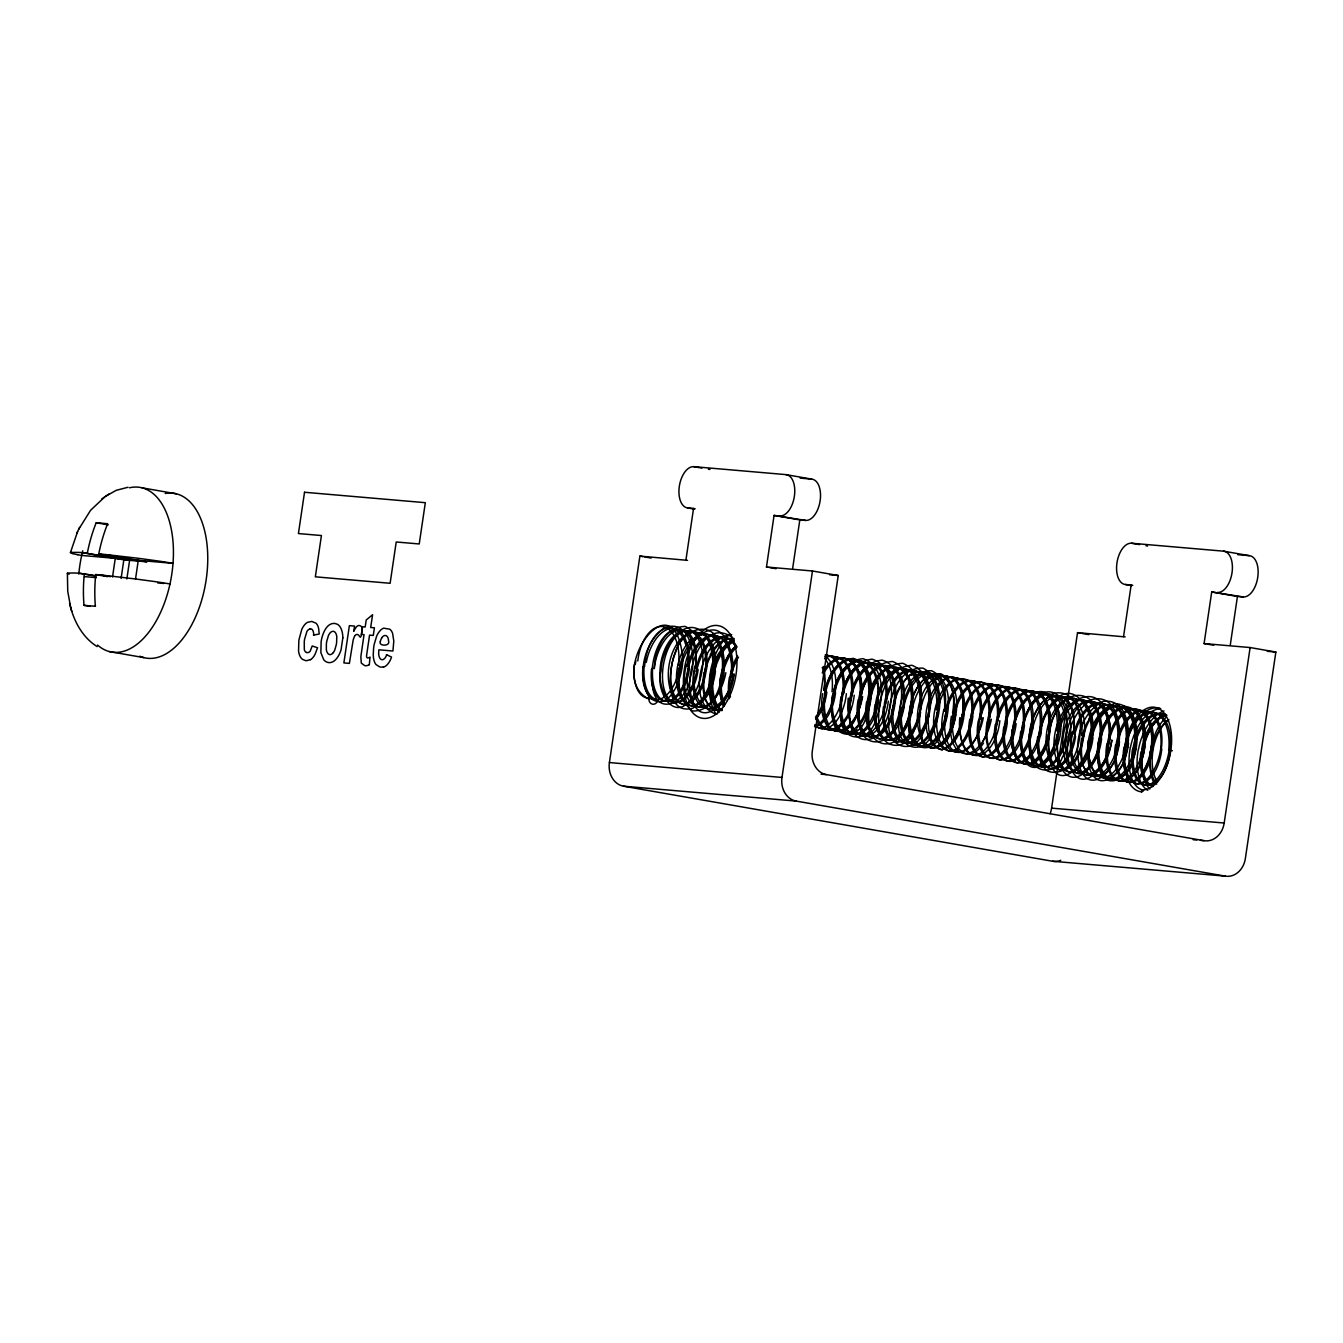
<?xml version="1.0" encoding="UTF-8"?>
<svg xmlns="http://www.w3.org/2000/svg" width="1343" height="1343" viewBox="0 0 1343 1343"><rect width="100%" height="100%" fill="white"/><g stroke="black" fill="none" stroke-linecap="round" stroke-linejoin="round"><path stroke-width="1.5" d="M96.159 575.677L79.388 573.26A145.413 5.842 8.4 0 0 74.486 572.991L67.872 573.058A74.1 2.971 8.4 0 0 67.385 573.226L67.738 591.273L70.575 606.969M731.918 674.001A36.63 20.447 -83.3 0 0 732.12 671.634C729.618 573.814 647.41 673.917 692.35 710.984C719.798 711.84 725.405 671.785 721.292 650.717C717.582 617.679 681.489 626.274 675.462 652.983C668.126 668.495 664.147 715.987 692.938 708.164C714.426 691.998 718.606 656.962 705.092 634.433C683.923 611.736 660.739 650.213 661.142 670.459C654.444 691.125 675.344 725.421 693.055 696.161C704.991 675.982 709.994 638.63 685.199 626.426C657.65 626.963 649.005 664.13 652.547 686.575C656.744 719.21 688.472 700.66 690.134 677.862C697.151 659.833 691.544 617.293 664.248 627.903C643.918 642.642 636.532 675.076 649.055 696.95C670.342 715.853 684.057 673.279 682.68 657.684C674.186 573.881 603.494 676.066 648.887 699.099M860.897 694.146L860.527 696.497M731.985 672.02L731.901 672.994M989.422 717.044L989.237 719.009M1118.131 739.557L1117.947 741.521A36.63 20.447 -83.3 0 0 1118.266 739.187M1112.273 775.851L1112.373 775.969A37.1 19.255 -78.5 0 1 1110.93 773.904C1119.726 791.027 1139.217 774.609 1141.315 761.313C1147.845 743.72 1149.088 709.154 1124.662 706.368C1101.26 713.334 1094.663 744.089 1098.557 765.544C1103.174 793.73 1131.242 778.017 1133.761 758.023C1139.955 740.161 1139.804 703.514 1114.102 703.698C1090.667 712.932 1084.086 744.291 1089.223 766.735C1096.509 795.727 1124.158 773.501 1125.77 754.413C1131.713 736.333 1129.681 697.924 1103.123 701.399C1080.024 712.764 1073.342 744.526 1079.89 767.709C1089.979 796.651 1116.402 768.616 1117.326 750.468C1123.084 732.254 1118.702 692.619 1091.859 699.569C1069.431 712.797 1062.632 744.777 1070.64 768.364C1083.516 796.349 1108.009 763.529 1108.462 746.238C1114.102 727.94 1106.901 687.868 1080.427 698.276C1059.006 713.066 1052.073 745.046 1061.558 768.616C1076.415 793.226 1099.984 759.366 1099.212 741.856A36.614 20.263 -77 0 1 1099.648 739.338M852.251 693.525L852.1 695.019M860.829 695.036L860.695 696.379M1109.654 738.734L1109.57 739.674M369.342 664.634L369.997 657.113A14.823 8.176 -80.1 0 1 367.898 657.936A2.619 1.444 -80.1 0 1 366.505 656.022L366.622 655.552A27.464 15.142 -80.1 0 1 366.824 653.873L369.56 635.121L373.287 635.457L374.412 627.802L370.685 627.483L372.565 614.741L366.219 619.996L365.178 627.013L362.526 626.778L361.385 634.416L364.054 634.651L361.149 654.545A44.789 24.694 -80.1 0 0 360.847 657.029L361.301 663.123L364.843 665.692A20.095 11.08 -80.1 0 0 369.342 664.684M723.34 671.366L723.39 672.507M852.033 694.029L851.932 694.986A36.63 19.994 -83.2 0 1 849.716 706.149M980.81 717.531L980.759 716.407M723.323 671.517L723.222 672.474M732.136 671.618C735.83 697.202 698.175 737.189 690.487 692.854C685.45 671.147 703.379 615.665 732.909 637.942M689.06 666.497L688.825 668.478M697.487 667.975L697.302 669.486M826.197 690.487L826.012 691.998M826.348 690.655L826.23 691.611M1075.206 734.05L1074.971 736.014M1083.616 735.511L1083.448 737.022M1083.784 735.544L1083.683 736.501M963.435 715.047L963.485 714.51A36.63 20.481 -77 0 1 989.489 683.822L989.976 683.822A36.614 21.555 -79.8 0 1 1007.116 718.27M954.94 714.123L954.907 712.999L954.739 714.409M1048.782 734.084A36.63 20.33 -83.3 0 0 1049.437 729.534A36.63 20.078 -83.3 0 1 1048.682 734.503C1043.545 817.283 1106.766 756.764 1087.595 710.497C1060.601 655.77 1018.548 748.017 1047.355 770.966C1084.59 785.252 1095.334 683.956 1053.281 693.458C1033.036 704.739 1026.807 731.784 1030.232 753.305C1030.434 773.652 1056.521 776.002 1062.313 757.284C1089.996 711.975 1042.739 653.185 1022.04 726.597C1013.092 801.318 1072.587 759.601 1058.855 711.354C1038.76 654.427 994.173 736.031 1018.817 760.944C1050.662 781.206 1064.126 694.919 1032.515 691.292A36.63 21.572 -80.4 0 0 1029.947 691.276M946.244 713.502L946.496 711.538A36.63 20.027 -83.3 0 1 946.093 713.872M112.527 576.936L115.263 558.352M121.105 578.43L123.841 559.846L139.185 561.173M126.863 578.934L129.6 560.35L82.427 552.611A147.445 5.909 8.4 0 0 78.431 552.393L70.91 552.409A75.644 3.039 8.4 0 0 70.524 552.527L72.22 553.501M135.542 578.917L138.279 560.333M1131.847 585.632L1125.417 584.507A20.884 11.516 -80.1 0 1 1116.956 562.868A20.884 11.516 -80.1 0 1 1131.511 543.227L1223.557 551.167L1249.292 555.666A20.884 11.516 -80.1 0 1 1257.753 577.305A20.884 11.516 -80.1 0 1 1243.198 596.947L1211.705 591.961L1204.083 643.566L1250.115 647.544L1275.85 652.043L1245.364 858.496A20.884 17.409 -85.1 0 1 1225.152 876.123L1052.559 861.249L623.521 786.192A20.884 17.409 -85.1 0 1 609.403 762.555L639.889 556.103L687.532 560.35M685.92 560.065L693.542 508.46L695.154 508.745M768.062 567.3L766.467 567.015L774.072 515.41L805.582 520.413A20.884 11.516 -80.1 0 0 820.137 500.754A20.884 11.516 -80.1 0 0 811.676 479.115L785.924 474.616L693.878 466.676A20.884 11.516 -80.1 0 0 679.323 486.317A20.884 11.516 -80.1 0 0 687.784 507.956L694.213 509.081M792.672 568.29L799.824 519.909L805.582 520.413M1225.152 876.123L796.114 801.083A20.884 17.409 -85.1 0 1 781.995 777.446L812.481 570.993L838.233 575.492L812.314 750.972A20.884 17.409 -85.1 0 0 826.432 774.626L1203.983 840.668A20.884 17.409 -85.1 0 0 1224.195 823.024L1250.115 647.544M1050.108 813.69A20.884 17.409 -85.1 0 0 1051.603 808.133L1077.522 632.654L1125.149 636.901M1123.537 636.616L1131.159 585.011L1132.77 585.296M1141.399 791.833L1141.718 789.768A41.767 23.032 -80.1 0 0 1171.616 740.429A41.767 23.032 -80.1 0 0 1142.406 711.068A41.767 23.032 -80.1 0 0 1126.609 774.575L1126.592 775.381A11.164 6.161 -80.1 0 0 1126.827 776.607L1127.197 777.966A26.188 14.437 -80.1 0 0 1127.499 778.873L1129.849 783.808A38.309 21.135 -80.1 0 0 1132.703 787.485A41.096 22.663 -80.1 0 0 1141.416 791.799A2.082 1.813 -85.6 0 0 1143.497 790.07A41.918 21.001 -80.1 0 1 1130.957 776.405M1230.306 644.841L1237.44 596.46L1243.198 596.947M70.39 552.695L77.592 531.61M875.921 704.37L876.19 702.809L875.854 703.766M1004.53 726.429L1004.9 725.321M1133.257 748.941L1133.61 747.833M1004.564 726.294L1004.732 725.287M1133.274 748.806L1133.442 747.799M921.365 739.321C926.519 754.413 945.774 747.866 949.518 735.057C958.617 716.574 962.276 684.762 940.771 673.75C916.161 672.843 907.633 705.411 908.724 725.321C906.878 748.588 932.831 757.351 941.376 733.748C950.491 714.644 954.168 681.421 931.505 670.728C906.609 670.459 898.014 702.96 898.752 723.289C896.385 748.118 924.001 757.687 932.865 732.237C941.829 712.663 945.438 679.625 922.926 668.126C896.788 666.984 887.639 701.634 888.764 722.769C886.8 748.806 915.641 756.277 924.001 730.458C932.965 710.497 936.524 674.975 911.914 665.305C885.96 666.816 877.499 700.425 878.775 722.098C877.298 749.075 907.012 754.313 914.818 728.426C923.464 708.332 926.905 673.649 902.865 663.291C876.056 663.979 867.259 699.132 868.904 721.241C867.779 747.329 896.688 752.684 904.662 727.688C913.794 707.425 917.504 671.433 892.591 661.478C865.882 663.073 857.354 697.94 859.268 720.201C858.882 748.219 889.318 748.739 895.815 723.558C903.805 703.782 906.861 668.764 882.284 660.118C855.978 662.535 847.752 696.816 849.934 718.992C849.918 745.55 878.926 746.238 885.473 722.4C893.783 702.842 897.006 667.202 872.077 659.161C846.929 662.133 839.039 694.532 840.768 715.987C840.315 742.847 869.525 743.821 875.888 719.512C883.576 700.576 886.581 667.102 863.113 658.691C838.082 660.857 830.192 693.458 832.224 714.543C832.123 739.573 859.503 740.664 865.815 718.035C873.672 699.619 876.778 666.078 853.342 658.372C829.773 661.041 822.319 691.41 823.914 711.488C823.393 736.501 850.623 737.794 856.649 715.03C863.851 697.403 866.671 666.296 844.898 658.355A36.379 21.421 -80 0 0 843.387 658.238M1124.914 747.01L1125.031 746.339A36.614 21.572 -80.4 0 1 1152.529 712.226A36.63 20.414 -83.3 0 1 1168.679 750.468M1048.648 734.52C1056.857 678.249 1109.234 684.376 1099.212 741.856A36.614 20.078 -77.1 0 1 1099.665 739.775M850.438 698.293L850.589 696.681M979.165 720.822L979.316 719.193M1107.706 743.3L1108.093 742.209M721.644 675.361L721.879 674.169M1107.79 742.897L1108.025 741.705M380.338 641.45C377.987 646.386 390.931 646.587 388.513 640.745A7.37 4.063 -80.1 0 0 388.009 637.959A7.42 4.096 -80.1 0 0 385.407 635.508A7.622 4.197 -80.1 0 0 381.781 637.791M890.275 720.368L889.654 721.762M78.666 529.343L90.619 510.239L104.653 497.011M76.786 533.339L79.573 527.379M354.938 635.659L354.149 637.17A13.245 7.303 -80.1 0 0 353.377 639.402A11.6 6.396 -80.1 0 0 353.142 640.225L349.381 663.392L343.875 662.922L349.381 625.637L354.535 626.09L353.746 631.344A25.618 14.135 -80.1 0 1 355.761 627.769L356.432 626.896A6.362 3.509 -80.1 0 1 356.885 626.426A7.202 3.979 -80.1 0 1 359.202 625.519A11.869 6.547 -80.1 0 1 362.375 627.718C360.142 646.453 360.36 630.639 355.173 635.373M333.333 652.58L333.803 651.909A9.015 4.969 -80.1 0 0 334.676 650.297L336.287 644.724A23.939 13.195 -80.1 0 0 336.606 642.659L336.791 636.834A9.334 5.154 -80.1 0 0 336.354 634.651L336.086 633.913A8.159 4.499 -80.1 0 0 333.534 631.361A8.411 4.633 -80.1 0 0 329.74 633.325L329.27 634.047A9.082 5.003 -80.1 0 0 328.397 635.659L326.785 641.182A23.284 12.842 -80.1 0 0 326.383 643.918L326.349 649.592A9.082 5.003 -80.1 0 0 326.718 651.305L326.987 652.043A8.293 4.566 -80.1 0 0 333.349 652.614M735.074 646.722C720.855 662.317 715.534 686.81 723.491 706.552M958.684 746.926L957.777 747.665M105.778 496.222L116.237 490.329L128.005 487.257M101.715 499.076L108.85 494.056M310.485 659.631L306.892 660.638A27.464 15.142 -80.1 0 1 305.348 660.538L302.444 659.312A15.847 8.746 -80.1 0 1 299.69 655.468A16.469 9.082 -80.1 0 1 298.549 651.036L298.868 640.191L301.739 629.481A15.998 8.83 -80.1 0 1 307.429 622.346L311.761 621.423L315.991 623.186A13.631 7.521 -80.1 0 1 318.677 628.692L319.198 634.014L313.456 635.121M733.782 638.546C710.296 652.228 701.214 691.276 718.908 712.596M383.494 666.883L381.429 667.118A27.531 15.176 -80.1 0 1 379.716 666.883L376.09 664.617A14.689 8.108 -80.1 0 1 374.126 660.806L373.908 660.001A18.517 10.207 -80.1 0 1 373.236 654.897L373.623 647.88A33.592 18.533 -80.1 0 1 374.126 644.64L376.644 636.112A16.72 9.216 -80.1 0 1 378.625 632.536L379.968 630.841A15.747 8.679 -80.1 0 1 383.745 628.155L389.823 629.229A15.68 8.646 -80.1 0 1 392.592 633.292L393.801 641.098L392.928 651.019L378.894 649.811L378.676 652.832A8.646 4.768 -80.1 0 0 379.23 656.761A7.571 4.18 -80.1 0 0 382.789 659.665A7.571 4.18 -80.1 0 0 386.666 654.796M716.91 714.291C684.678 705.595 701.029 636.129 731.717 634.668M648.585 698.259L648.954 698.276A5.221 4.482 -85.4 0 0 652.614 704.219A5.221 4.482 -85.4 0 0 657.785 699.787L658.003 699.787M1044.132 767.34L1044.031 767.34A36.63 19.893 -83.3 0 0 1066.829 735.947M915.305 744.828L915.204 744.828A36.63 18.886 -81.6 0 0 920.979 743.384M885.406 665.708L886.531 665.759A36.63 21.404 -82.1 0 1 897.678 673.447M1005.823 686.726L1006.662 686.777A36.63 21.538 -81.2 0 1 1012.706 688.993L1013.31 689.345M1134.533 709.238L1135.355 709.289A36.63 20.414 -83.3 0 1 1151.572 747.48M906.324 743.317L906.172 743.3A36.63 19.843 -83.3 0 0 929.373 712.831M1035.084 765.829L1034.832 765.812A36.63 19.742 -77.1 0 1 1020.663 731.801M890.443 720.587A36.63 20.061 -83.3 0 0 895.126 702.523A36.614 21.555 -79.7 0 0 877.936 664.382L877.214 664.214A36.614 21.555 -80.1 0 0 850.287 697.118M888.797 740.295L889.603 740.312A36.63 20.078 -83.3 0 0 912.887 705.579M1043.36 767.306L1043.427 767.323A36.614 18.802 -80.6 0 1 1030.282 733.597M997.765 685.249L998.067 685.283A36.614 21.555 -79.8 0 1 1015.728 718.891M1126.492 707.761L1127.079 707.811A36.63 20.665 -83.2 0 1 1143.413 741.202M906.005 743.283L905.954 743.283A36.63 19.742 -77.2 0 1 891.886 709.289M1159.496 729.652A36.63 21.119 -82.8 0 0 1143.951 710.783L1142.843 710.732A36.63 20.397 -77 0 0 1117.242 744.24M657.113 699.753L657.113 699.77A36.614 18.802 -80.6 0 1 644.136 666.061M914.549 744.794L914.533 744.794A36.63 19.725 -77.2 0 1 900.414 711.74M983.194 756.797L983.865 756.831A36.63 20.044 -83.3 0 0 1007.351 722.081M904.343 704.068A36.63 20.078 -83.3 0 1 880.219 738.801L879.312 738.667A36.63 19.86 -77.1 0 1 866.604 701.936M1017.44 762.79L1017.524 762.807A36.63 20.078 -83.3 0 0 1041.614 728.091M800.159 478.125L811.676 479.115M1237.793 554.676L1249.292 555.666M687.784 507.956L693.542 508.46M1125.417 584.507L1131.159 585.011M766.467 567.015L812.481 570.993M829.588 574.754L838.233 575.492M1267.221 651.288L1275.85 652.043M121.021 558.856L81.47 555.414M132.521 559.846L173.012 563.338L171.484 563.07A21.454 0.856 8.4 0 0 168.362 562.549A26.81 1.074 8.4 0 0 158.256 561.005L141.2 558.688A74.1 2.971 8.4 0 0 136.012 558.016L112.191 555.28A150.215 6.027 8.4 0 0 105.224 554.558L98.694 553.92L139.387 561.038M141.116 561.34L146.857 561.844L105.224 554.558M84.559 576.617L96.411 577.641M157.702 582.929L163.829 583.45M1031.407 726.462A36.63 20.414 -83.3 0 0 1015.224 688.271L1014.267 688.22A36.63 21.438 -78.5 0 0 1005.941 690.772M1014.788 760.188A36.63 18.869 -81.5 0 1 1008.929 761.313L1007.972 761.179A36.63 19.876 -77.1 0 1 995.297 724.465M1124.024 746.977A36.63 19.876 -77.1 0 0 1136.682 783.674L1137.639 783.808A36.63 20.095 -83.3 0 0 1161.779 749.109M821.026 774.156L826.432 774.626M609.403 762.555L781.995 777.446M1051.603 808.133L1224.195 823.024M623.521 786.192L796.114 801.083M1193.205 839.728L1196.798 840.046M1200.39 840.349L1203.983 840.668M1135.372 709.289L1134.936 709.255A36.63 20.397 -77 0 0 1108.865 741.856M888.663 740.278L888.092 740.211A36.614 18.802 -80.4 0 1 876.207 703.917M95.37 606.314A145.833 121.508 -85.1 0 1 95.722 574.569L102.169 575.207A150.215 6.027 8.4 0 1 109.152 575.912L132.957 578.665A75.644 3.039 8.4 0 1 136.818 579.152L153.757 581.435A24.258 0.974 8.4 0 1 170.074 583.987M95.437 606.297L84.055 605.324L90.048 606.381M697.554 667.202A36.63 20.514 -77 0 1 723.474 637.287L724.481 637.371A36.614 21.555 -79.9 0 1 737.038 647.007M823.293 673.867A36.63 20.548 -77 0 1 843.605 658.305L844.881 658.439A36.63 20.565 -83.3 0 1 860.091 694.163M833.533 692.283A36.614 21.555 -80.3 0 1 860.779 661.192L861.249 661.31M946.597 676.268L949.635 676.939M980.91 682.278L981.901 682.412A36.614 21.555 -79.9 0 1 998.487 717.666M1083.751 734.772A36.63 20.514 -77 0 1 1109.62 704.84L1110.627 704.924A36.614 21.555 -79.9 0 1 1127.197 740.178M723.491 637.254L724.23 637.337A36.63 21.505 -81.5 0 1 731.448 640.98M1109.62 704.79L1110.376 704.874A36.63 20.598 -83.3 0 1 1126.173 739.859M1135.825 740.782A36.614 21.555 -79.8 0 0 1118.669 706.401L1118.333 706.3A36.63 20.481 -77 0 0 1092.06 737.122M733.513 638.949A36.614 21.555 -79.8 0 0 732.539 638.865L732.254 638.764A36.614 21.555 -80.3 0 0 710.246 654.712M947.554 676.402L949.652 676.855A36.278 18.92 -82 0 1 963.082 703.262A36.278 18.92 -82 0 1 952.271 741.386M657.785 699.787L648.954 698.276M1141.718 789.768L1143.497 790.07M693.878 466.676L701.919 468.086M708.365 469.211L709.977 469.479M1131.511 543.227L1139.552 544.62M1145.982 545.762L1147.593 546.03M774.072 515.41L799.824 519.909M1211.705 591.961L1237.44 596.46M769.673 567.585L776.12 568.71M1204.083 643.566L1205.695 643.851M1207.307 644.136L1213.736 645.261M639.889 556.103L643.112 556.657M644.724 556.942L651.154 558.067M1077.522 632.654L1080.729 633.208M1082.34 633.493L1088.787 634.618M142.106 487.828L176.437 493.838M108.229 524.844L96.243 522.746L107.625 523.72A145.833 121.508 -85.1 0 0 98.761 553.937M82.427 552.611L123.841 559.846M1170.827 750.468L1172.305 750.72M102.169 575.207L110.445 576.651M95.655 574.569L107.591 576.651M79.388 573.26L95.806 576.13M109.538 651.607L143.869 657.617M80.546 555.247L80.244 555.196A21.454 0.856 8.4 0 1 77.76 554.743M69.165 574.149L67.335 573.343M386.465 654.662L391.535 657.08A16.385 9.048 -80.1 0 1 383.477 667.202M669.2 700.878L670.073 701.432M97.132 646.587C82.024 637.136 73.361 620.231 69.584 603.259M992.024 754.632L992.779 755.605A36.63 18.852 -78.8 0 0 998.94 759.584A36.63 18.785 -79.7 0 0 1000.35 759.785A36.63 20.061 -83.3 0 0 1024.474 725.086M687.129 643.733L687.482 644.875M70.659 607.271L71.75 611.35M1081.921 760.457L1081.669 759.198M1060.785 860.309A20.884 17.409 -85.1 0 1 1052.559 861.249M785.924 474.616A20.884 11.516 -80.1 0 1 794.385 496.255A20.884 11.516 -80.1 0 1 779.83 515.897M1223.557 551.167A20.884 11.516 -80.1 0 1 1232.018 572.806A20.884 11.516 -80.1 0 1 1217.463 592.448M716.02 714.09A46.988 25.92 -80.1 0 1 730.122 634.148M1154.309 783.792A41.767 23.032 -80.1 0 1 1166.06 717.33M1126.223 775.045A41.918 22.881 -76 0 1 1125.602 746.691M1149.793 789.012A41.918 21.001 -80.1 0 1 1143.833 778.655M1143.883 778.504A41.918 21.606 -77.3 0 1 1143.178 749.78A41.918 23.083 -76 0 1 1155.416 721.93M1155.534 721.93A41.918 24.543 -77.1 0 1 1164.817 713.637M1163.995 710.967A41.918 25.148 -79.7 0 0 1151.673 720.066A41.918 24.409 -76.8 0 0 1138.612 748.823M1139.603 778.873A41.918 22.881 -76 0 1 1138.444 748.941M1147.829 790.272A41.918 21.471 -77.5 0 1 1139.535 779.141M1131.024 776.254A41.918 21.606 -77.3 0 1 1130.302 747.531M1130.437 747.43A41.918 23.083 -76 0 1 1142.54 719.68A41.918 24.543 -77.1 0 1 1160.721 708.684M1158.69 708.013A41.918 24.678 -82.8 0 1 1159.916 708.231M1138.814 717.817A41.918 25.148 -79.7 0 1 1158.623 707.962M1125.753 746.574A41.918 24.409 -76.8 0 1 1138.696 717.733M1156.676 784.094A36.614 18.802 -80.6 0 1 1150.531 753.725M1150.212 753.742A36.614 20.128 -77.1 0 1 1150.682 750.804M1151.337 750.871A36.63 20.38 -77 0 1 1168.863 719.63M1141.735 749.293A36.614 21.522 -79.8 0 1 1166.731 715.047M1141.768 751.828A36.614 19.927 -77.1 0 1 1142.188 749.327A36.614 20.145 -77.1 0 0 1141.735 751.341M1153.049 786.528A36.63 19.792 -77.1 0 1 1140.912 751.862M1152.882 786.276A36.614 18.802 -80.5 0 1 1142.087 751.325M1142.809 749.377A36.63 20.363 -77 0 1 1165.925 715.634M1158.673 713.737A36.63 20.43 -83.3 0 1 1166.295 715.735M1133.19 747.799A36.614 21.538 -79.9 0 1 1158.69 713.519M1132.468 749.411A36.63 19.809 -77.1 0 0 1145.713 785.235L1146.234 785.319A36.63 20.078 -83.3 0 0 1170.324 750.603M1169.115 750.519A36.63 18.785 -80 0 1 1146.25 785.135L1145.613 785.252A36.614 18.802 -80.5 0 1 1139.267 781.542M1152.512 712.411A36.63 21.555 -79.7 0 1 1169.837 750.569M1139.418 781.223A36.614 18.92 -79.2 0 1 1133.777 748.958M1134.231 747.883A36.63 20.397 -77 0 1 1158.908 713.872A36.63 21.555 -79.3 0 1 1161.107 713.804A36.614 21.555 -79.7 0 1 1166.647 715.433M1137.655 783.657A36.614 18.785 -80 0 0 1160.671 749.025A36.63 20.414 -83.3 0 0 1159.865 730.206M1143.934 710.917A36.63 21.555 -79.7 0 1 1161.275 749.058M1137.655 783.808A36.63 18.802 -80.7 0 1 1136.48 783.64A36.614 18.802 -80.4 0 1 1125.216 746.557M1125.703 746.372A36.63 20.363 -77 0 1 1150.867 712.327M1150.884 712.26A36.63 21.555 -79.4 0 1 1152.529 712.294M1142.574 710.732A36.63 21.572 -80.4 0 1 1143.951 710.783M1116.117 744.559A36.614 21.555 -80.1 0 1 1142.591 710.548M1115.597 744.761A36.63 19.876 -77.1 0 0 1127.65 782.096A36.63 18.785 -79.7 0 0 1129.06 782.314M1152.025 747.514A36.63 18.785 -80 0 1 1129.077 782.146M1141.164 776.59A36.63 19.037 -82.2 0 1 1129.06 782.331A36.63 18.802 -80.6 0 1 1127.432 782.046M1127.465 781.911A36.614 18.802 -80.3 0 1 1116.705 744.828M1107.723 742.142A36.614 21.555 -80.1 0 1 1134.55 709.104M1107.018 743.267A36.63 19.893 -77.1 0 0 1118.618 780.484A36.63 18.785 -79.7 0 0 1120.482 780.803M1143.464 746.02A36.63 18.785 -80 0 1 1120.498 780.652M1144.102 741.101A36.63 20.447 -83.3 0 1 1143.749 746.036A36.63 20.162 -83.3 0 0 1144.051 741.454M1152.798 747.564A36.63 20.078 -83.3 0 1 1141.382 776.321M1152.73 747.564A36.63 21.555 -79.7 0 0 1135.742 709.423A36.328 18.953 -82 0 1 1151.539 733.966A36.328 18.953 -82 0 1 1140.845 774.441M1099.329 739.708A36.614 21.555 -80.2 0 1 1126.508 707.677M1098.49 741.772A36.63 19.876 -77.1 0 0 1109.587 778.856A36.63 18.785 -79.6 0 0 1135.154 744.542A36.63 20.43 -83.3 0 0 1135.49 740.463M1144.84 746.12A36.63 20.095 -83.3 0 1 1118.417 780.367A36.614 18.802 -80.3 0 1 1112.44 775.784M1111.265 773.316A36.614 19.054 -78.7 0 1 1108.193 743.334M1118.417 706.3A36.63 20.632 -83.2 0 1 1134.801 740.53M1090.952 737.307A36.614 21.555 -80.3 0 1 1118.215 706.217M1091.255 737.391A36.614 20.095 -77.1 0 0 1090.65 740.329A36.614 20.296 -77 0 1 1091.288 736.921M1089.912 740.262A36.63 19.893 -77.1 0 0 1100.555 777.211A36.63 18.785 -79.5 0 0 1126.609 743.048A36.63 20.447 -83.3 0 0 1126.895 739.808M1136.245 744.61A36.63 20.044 -83.3 0 1 1109.402 778.705M1135.423 740.816A36.63 20.145 -83.3 0 1 1135.137 744.526M1109.436 778.537A36.614 18.819 -80.1 0 1 1099.598 741.84M1100.437 739.506A36.63 20.464 -77 0 1 1126.727 707.828M1126.777 707.895A36.614 21.555 -79.8 0 1 1144.437 741.403M1088.703 719.143A36.614 21.555 -80.3 0 1 1109.62 704.739M1087.561 722.249A36.614 20.766 -77.5 0 1 1088.988 719.546M1087.427 722.098A36.614 20.565 -77.3 0 0 1082.76 734.94A36.614 20.128 -77.1 0 0 1082.038 738.818M1085.681 770.496A36.63 19.86 -77.1 0 1 1081.602 738.784M1086.605 771.436A36.63 18.936 -78.4 0 1 1085.799 770.294M1118.366 741.571A36.63 18.869 -78.7 0 1 1086.235 772.343M1128.523 743.183A36.63 20.061 -83.3 0 1 1104.685 778.017A36.63 20.061 -83.3 0 1 1088.485 740.144M1126.777 740.194A36.63 20.111 -83.3 0 1 1126.542 743.015M1109.385 707.576A36.63 20.581 -83.3 0 1 1117.745 739.187M1109.436 707.425A36.63 21.488 -81.6 0 0 1102.301 703.48A36.63 21.572 -80.6 0 0 1101.042 703.279A36.614 21.555 -80.3 0 0 1074.249 732.472M1111.987 740.245A36.63 20.162 -77.1 0 1 1083.717 774.407A36.63 20.162 -77.1 0 1 1072.637 731.885M1119.508 741.655A36.63 20.027 -83.3 0 1 1102.334 774.995A36.63 20.027 -83.3 0 1 1081.384 761.078M1082.139 758.778A36.614 19.507 -77.7 0 1 1083.398 734.655M1108.882 738.549A36.63 20.548 -83.3 0 0 1094.243 702.12A36.63 21.572 -80.6 0 0 1092.463 701.785A36.63 21.572 -80.3 0 0 1063.589 733.949A36.63 21.572 -80.3 0 0 1080.259 773.769M1100.488 738.516A36.614 18.819 -80.5 0 1 1080.343 772.712M1111.668 740.194A36.63 20.044 -83.3 0 1 1086.252 774.844A36.63 20.044 -83.3 0 1 1072.537 731.347M1075.34 732.388A36.63 20.531 -77 0 1 1101.042 703.346A36.63 21.555 -79.6 0 1 1102.569 703.514M1102.569 703.497A36.614 21.555 -80 0 1 1118.551 739.557M1100.253 737.861A36.63 20.548 -83.3 0 0 1086.168 700.761A36.614 21.572 -80.7 0 0 1070.623 705.31M1069.767 704.504A36.63 21.186 -78.2 0 0 1054.003 743.351A36.63 21.186 -78.2 0 0 1068.961 771.872A36.63 18.785 -80 0 0 1071.278 771.705M1091.909 737.24A36.614 18.819 -80.4 0 1 1071.294 771.352M1084.825 704.487A36.63 20.498 -83.3 0 1 1091.658 736.988M1101.596 738.583A36.63 20.011 -83.3 0 1 1080.125 773.266A36.63 18.819 -81 0 1 1078.076 773.333L1077.64 773.316A36.63 18.802 -80.6 0 1 1066.98 731.616A36.63 18.802 -80.6 0 1 1092.463 701.785A36.63 21.555 -79.7 0 1 1094.495 702.137A36.614 21.555 -80.1 0 1 1109.906 738.935M1078.093 699.401A36.63 21.471 -81.8 0 1 1084.926 704.252M1077.993 699.77A36.63 21.572 -80.8 0 0 1047.893 726.093A36.63 21.572 -80.8 0 0 1060.416 770.294A36.63 18.819 -80.9 0 0 1062.011 770.311A36.63 19.507 -83 0 0 1080.88 749.881M1062.229 770.261A36.63 18.785 -80 0 1 1060.416 770.294A36.63 18.802 -80.6 0 1 1050.73 725.774A36.63 18.802 -80.6 0 1 1078.16 700.123M1083.23 736.568A36.614 18.802 -80.4 0 1 1062.246 769.959M1040.456 736.249A36.63 20.498 -83.3 0 1 1063.891 696.983A36.63 20.498 -83.3 0 1 1081.619 735.343M1078.379 699.3A36.614 21.538 -80.2 0 1 1092.648 737.055M1092.967 737.743A36.63 20.011 -83.3 0 1 1071.059 771.822M1070.992 772.259A36.63 18.819 -81 0 1 1058.536 729.283A36.63 18.819 -81 0 1 1086.218 701.482M1086.437 700.677A36.614 21.555 -80.1 0 1 1101.226 738.314M1051.838 768.75A36.63 19.675 -77.2 0 1 1037.619 736.686M1053.181 768.817A36.63 18.785 -80 0 1 1051.838 768.8A36.614 18.802 -80.6 0 1 1047.12 767.071M1074.534 735.93A36.614 18.802 -80.3 0 1 1053.197 768.532M1051.821 696.564A36.63 20.464 -83.3 0 1 1073.947 733.933M1077.187 702.775A36.614 21.354 -81.5 0 1 1084.154 735.561M1083.616 737.055A36.63 19.96 -83.3 0 1 1080.662 749.663M1029.426 734.185A36.614 21.471 -79.3 0 1 1051.838 696.077M1043.259 767.256A36.63 19.725 -77.2 0 1 1029.124 734.252M1051.2 764.704A36.614 18.785 -80.2 0 1 1044.132 767.289M1052.509 763.882A36.614 18.953 -81.3 0 1 1051.216 764.855M1065.754 735.242A36.614 19.003 -81.5 0 1 1052.408 763.26M1046.281 694.784A36.63 21.538 -79.2 0 1 1066.543 732.523A36.63 20.397 -83.3 0 1 1066.241 735.36M1065.217 712.629A36.63 20.481 -83.3 0 1 1066.308 732.523M1075.088 734.017A36.63 20.011 -83.3 0 1 1074.803 736.384M1032.398 729.971A36.63 20.363 -77 0 1 1059.543 696.027A36.63 20.363 -77 0 1 1073.191 733.849M1075.558 736.535A36.63 19.944 -83.3 0 1 1052.962 768.867A36.63 18.802 -80.9 0 1 1051.838 768.8M1046.499 766.215A36.614 18.869 -79.6 0 1 1038.894 735.964M1039.734 735.88A36.63 20.078 -77.1 0 1 1055.061 702.288A36.63 20.078 -77.1 0 1 1076.465 703.195M1064.881 710.548A36.63 21.119 -82.8 0 1 1065.402 712.462M1022.829 728.393A36.63 21.186 -82.6 0 1 1041.799 695.07A36.63 21.186 -82.6 0 1 1063.757 711.589M1021.503 731.717A36.614 19.927 -77.1 0 1 1022.04 728.326A36.614 20.128 -77.1 0 0 1021.486 731.23M1057.126 734.604A36.614 18.785 -80.1 0 1 1035.1 765.644M1057.529 734.722A36.63 20.363 -83.3 0 0 1058.015 731.045A36.63 20.061 -83.3 0 1 1057.394 735.141M1037.988 692.77A36.63 20.447 -83.3 0 1 1056.941 730.945M1066.527 732.523A36.63 20.044 -83.3 0 1 1066.107 735.763M1029.963 733.647A36.614 20.111 -77.1 0 1 1030.568 729.803M1058.217 731.045A36.63 21.555 -79.8 0 0 1041.648 692.921L1041.06 692.787A36.63 21.538 -79.3 0 0 1038.257 692.837A36.63 20.363 -77 0 0 1014.099 726.865M1057.68 735.225A36.63 19.86 -83.3 0 1 1048.715 757.653M1048.598 757.351A36.63 19.121 -82.4 0 1 1046.902 759.483M1046.986 759.819A36.63 19.087 -82.3 0 1 1034.882 765.846M1034.664 765.863A36.614 18.802 -80.6 0 1 1021.822 731.213M1022.627 728.359A36.63 20.38 -77 0 1 1046.281 694.499M1013.025 726.781A36.614 21.522 -79.8 0 1 1038.021 692.535M1013.058 729.299A36.614 19.927 -77.1 0 1 1013.478 726.815M1049.336 734.739A36.63 19.826 -83.3 0 1 1026.102 764.318A36.63 19.792 -77.1 0 1 1012.186 729.35M1048.396 733.949A36.614 18.785 -80 0 1 1026.102 764.167M1048.514 729.45A36.63 20.397 -83.3 0 0 1032.515 691.292A36.63 21.555 -79.3 0 0 1030.215 691.276M1032.381 691.393A36.63 21.555 -79.7 0 1 1049.672 729.551M1025.834 764.301A36.614 18.802 -80.5 0 1 1013.31 728.813M1013.025 728.813A36.614 20.145 -77.1 0 1 1013.361 726.798M1004.48 725.27A36.614 21.538 -79.9 0 1 1029.98 691.007M1003.758 726.899A36.63 19.809 -77.1 0 0 1017.004 762.723A36.614 18.802 -80.4 0 1 1004.917 726.445M1040.405 728.007A36.63 18.785 -80 0 1 1017.524 762.623M1021.905 689.731A36.63 21.572 -80.4 0 1 1023.819 689.782A36.63 20.414 -83.3 0 1 1039.969 727.956M1023.802 689.899A36.63 21.555 -79.7 0 1 1041.11 728.04M1005.521 725.354A36.63 20.397 -77 0 1 1030.199 691.36M995.918 723.776A36.614 21.538 -80 0 1 1021.939 689.513M1031.86 726.496A36.63 18.785 -80 0 1 1008.946 761.128M1032.851 726.58A36.63 20.095 -83.3 0 1 1015.224 760.071M1015.224 688.405A36.63 21.555 -79.7 0 1 1032.566 726.546M1008.929 761.296A36.63 18.802 -80.7 0 1 1007.77 761.128M1007.787 761.061A36.614 18.802 -80.4 0 1 996.506 724.045M996.993 723.86A36.63 20.363 -77 0 1 1022.157 689.815A36.63 21.555 -79.4 0 1 1023.819 689.782M1013.864 688.22A36.63 21.572 -80.4 0 1 1015.224 688.271M987.34 722.047A36.614 21.555 -80.1 0 1 1013.881 688.036M991.889 754.884A36.63 19.876 -77.1 0 1 987.105 722.265M1023.316 725.002A36.63 18.785 -80 0 1 1000.367 759.634M1013.277 689.496A36.63 20.414 -83.3 0 1 1023.047 724.985M1024.021 725.052A36.63 21.555 -79.7 0 0 1006.646 686.911L1006.075 686.743A36.63 20.43 -77 0 0 980.121 719.344M1000.35 759.802A36.63 18.802 -80.6 0 1 998.722 759.517A36.614 18.802 -80.3 0 1 988.566 746.49A36.614 19.255 -78.1 0 1 987.944 722.316M988.314 721.695A36.63 20.397 -77 0 1 1005.387 691.309M979.013 719.63A36.614 21.555 -80.1 0 1 1005.84 686.592M978.308 720.755A36.63 19.893 -77.1 0 0 989.892 757.972A36.63 18.785 -79.7 0 0 991.772 758.291M1014.754 723.508A36.63 18.785 -80 0 1 991.789 758.14M1015.375 718.589A36.63 20.447 -83.3 0 1 1015.039 723.524A36.63 20.162 -83.3 0 0 1015.342 718.941M1016.114 723.608A36.63 20.078 -83.3 0 1 989.707 757.855M989.741 757.721A36.614 18.802 -80.2 0 1 979.433 720.822M1014.704 718.69A36.63 20.665 -83.2 0 0 998.067 685.266A36.63 20.464 -77 0 0 971.728 716.977M970.62 717.196A36.614 21.555 -80.2 0 1 997.782 685.165M970.939 717.263A36.614 20.078 -77.1 0 0 970.536 719.311A36.614 20.263 -77 0 1 970.939 716.809M980.877 756.344A36.63 19.876 -77.1 0 1 969.764 719.244M1006.78 717.951A36.63 20.43 -83.3 0 1 1006.461 722.03A36.63 18.785 -79.6 0 1 980.86 756.462M1006.713 718.304A36.63 20.145 -83.3 0 1 1006.427 722.014M983.194 756.797A36.63 18.802 -80.6 0 1 980.675 756.243M980.726 756.025A36.614 18.819 -80.1 0 1 970.888 719.328M989.707 683.788A36.63 20.632 -83.2 0 1 1006.092 718.018M989.489 683.738A36.614 21.555 -80.3 0 0 973.507 691.242A36.614 21.068 -78 0 0 962.176 714.778M962.545 714.879A36.614 20.095 -77.1 0 0 961.941 717.8A36.614 20.296 -77 0 1 962.562 714.409M961.202 717.75A36.63 19.893 -77.1 0 0 971.845 754.699A36.63 18.785 -79.5 0 0 974.397 755.27M997.664 720.503A36.63 18.785 -80 0 1 974.615 755.152M998.168 717.296A36.63 20.447 -83.3 0 1 997.899 720.536A36.63 20.111 -83.3 0 0 998.067 717.682M999.847 720.671A36.63 20.061 -83.3 0 1 976.025 755.521A36.63 20.061 -83.3 0 1 959.825 717.632M997.429 717.347A36.63 20.598 -83.3 0 0 981.649 682.378L981.045 682.294A36.614 21.555 -80.3 0 0 953.883 712.378M953.329 716.306A36.614 20.128 -77.1 0 1 954.168 712.462M991.335 719.193A36.63 19.86 -77.1 0 1 964.811 753.557A36.63 19.86 -77.1 0 1 951.415 716.172M989.556 716.675A36.63 20.447 -83.3 0 1 989.338 719.025M989.69 719.042A36.63 20.027 -83.3 0 1 982.858 741.42M983.546 742.981A36.63 19.255 -82.7 0 1 960.228 750.25A36.63 19.255 -82.7 0 1 953.379 711.74M954.991 712.243A36.63 20.514 -77 0 1 980.91 682.328M988.817 716.692A36.63 20.581 -83.3 0 0 973.591 680.985A36.63 21.572 -80.6 0 0 972.332 680.767A36.614 21.555 -80.3 0 0 945.539 709.96M983.277 717.716A36.63 20.162 -77.1 0 1 955.007 751.895A36.63 20.162 -77.1 0 1 943.944 709.373M981.851 717.598A36.63 20.044 -83.3 0 1 953.648 751.106M952.993 750.2A36.614 18.852 -79.7 0 1 946.395 709.809M946.614 709.876A36.63 20.548 -77 0 1 972.332 680.817A36.63 21.555 -79.6 0 1 973.86 681.002A36.614 21.555 -80 0 1 980.994 684.896A36.614 21.421 -81.2 0 1 982.488 686.693M982.69 686.239A36.614 21.37 -81.5 0 1 989.892 717.044M965.533 679.608A36.63 20.531 -83.3 0 1 980.155 716.02M965.533 679.575A36.63 21.572 -80.6 0 0 963.737 679.273A36.614 21.572 -80.3 0 0 957.475 680.095M957.895 749.495A36.63 21.454 -79.3 0 1 933.57 722.635A36.63 21.454 -79.3 0 1 957.307 679.004M971.694 715.987A36.614 19.054 -81.6 0 1 958.549 746.221M972.886 716.071A36.63 20.011 -83.3 0 1 951.398 750.754M951.331 751.257A36.63 18.819 -81 0 1 937.632 711.051A36.63 18.819 -81 0 1 963.737 679.34A36.63 21.555 -79.6 0 1 965.768 679.625M965.785 679.558A36.614 21.555 -80.1 0 1 981.179 716.423M957.441 678.232A36.63 20.531 -83.3 0 1 971.56 715.366M942.484 749.763A36.63 21.572 -80.7 0 1 927.006 707.392A36.63 21.572 -80.7 0 1 957.358 678.568M963.2 714.728A36.614 18.819 -80.4 0 1 942.585 748.823M949.383 676.906A36.63 20.498 -83.3 0 1 962.864 714.459M952.741 743.048A36.63 19.087 -82.3 0 1 942.35 749.31M964.022 715.198A36.63 20.027 -83.3 0 1 952.791 743.216M942.282 749.747A36.63 18.819 -81 0 1 929.826 706.771A36.63 18.819 -81 0 1 957.509 678.97M957.727 678.165A36.614 21.555 -80.2 0 1 972.517 715.802M949.266 677.258A36.63 21.572 -80.8 0 0 919.183 703.598A36.63 21.572 -80.8 0 0 931.706 747.782L933.301 747.782A36.63 19.994 -83.3 0 0 955.578 714.644M933.519 747.749A36.63 18.785 -80 0 1 931.706 747.782A36.614 18.802 -80.6 0 1 922.574 740.967M954.52 714.056A36.614 18.802 -80.4 0 1 933.536 747.43M911.679 713.301A36.63 20.078 -77.1 0 1 937.968 674.925A36.63 20.498 -83.3 0 1 954.118 712.948M949.669 676.771A36.614 21.555 -80.2 0 1 963.938 714.543M909.446 714.056A36.614 21.555 -80.3 0 1 938.002 674.69M946.832 714.023A36.63 19.927 -83.3 0 1 924.253 746.355A36.63 18.802 -80.9 0 1 923.128 746.288A36.63 19.675 -77.2 0 1 908.909 714.157M924.454 746.288A36.63 18.785 -80 0 1 923.128 746.288M945.825 713.418A36.614 18.802 -80.3 0 1 924.488 746.02M903.235 711.421A36.63 20.481 -83.3 0 1 926.855 672.961A36.63 20.481 -83.3 0 1 944.33 711.32M937.968 674.925A36.63 20.078 -77.1 0 1 952.556 712.78M937.129 712.747A36.614 18.785 -80.2 0 1 915.439 744.593M937.901 710.027A36.63 20.414 -83.3 0 1 937.532 712.848M902.11 684.762A36.63 20.447 -83.3 0 1 926.25 674.085A36.63 20.447 -83.3 0 1 936.424 709.893M903.688 707.459A36.63 20.363 -77 0 1 930.817 673.514A36.63 20.363 -77 0 1 944.482 711.337M923.111 746.355A36.614 18.802 -80.6 0 1 910.034 713.469M899.81 687.129A36.614 20.9 -77.7 0 1 901.673 684.023M893.061 705.78A36.614 20.632 -77.4 0 1 899.676 686.944M892.793 709.205A36.614 19.927 -77.1 0 1 893.33 705.797A36.614 20.128 -77.1 0 0 892.776 708.718M928.416 712.092A36.614 18.785 -80.1 0 1 906.391 743.132M929.306 708.533A36.63 20.363 -83.3 0 1 928.802 712.193M918.125 672.49A36.63 20.464 -83.3 0 1 928.617 708.466M937.817 710.011A36.63 20.027 -83.3 0 1 937.38 713.234M911.41 675.21A36.63 21.438 -78.5 0 1 937.565 709.977M937.918 713.368A36.63 19.91 -83.3 0 1 922.288 742.78M922.272 742.511A36.63 18.92 -81.7 0 1 920.979 743.3M914.533 744.845A36.614 18.802 -80.6 0 1 901.556 711.085M901.254 711.119A36.614 20.111 -77.1 0 1 901.841 707.291M922.288 737.928A36.63 19.121 -78.5 0 1 924.219 697.034A36.63 19.121 -78.5 0 1 946.614 676.184M928.685 712.629A36.63 20.061 -83.3 0 0 929.255 708.516A36.63 21.538 -79.2 0 0 909.53 670.661M905.954 743.351A36.614 18.802 -80.6 0 1 893.179 708.684M893.699 705.83A36.63 20.38 -77 0 1 909.429 675.882M909.379 675.63A36.63 21.354 -78.1 0 1 911.276 674.32M918.176 672.339A36.63 21.538 -81.3 0 0 917.051 671.685A36.63 21.555 -81.1 0 0 909.278 670.275M884.315 704.269A36.614 21.522 -79.8 0 1 909.312 670.023M884.349 706.804A36.614 19.927 -77.1 0 1 884.752 704.303A36.614 20.145 -77.1 0 0 884.315 706.3M883.476 706.838A36.63 19.792 -77.1 0 0 897.342 741.739A36.63 19.826 -83.3 0 0 920.626 712.226M919.686 711.437A36.614 18.785 -80.1 0 1 897.393 741.655M920.073 711.572A36.63 20.33 -83.3 0 0 920.727 707.022A36.63 20.061 -83.3 0 1 919.972 711.975M901.237 668.713A36.63 20.414 -83.3 0 1 919.653 706.922M875.77 702.758A36.614 21.538 -79.9 0 1 901.271 668.495M888.294 740.211A36.63 19.809 -77.1 0 1 875.048 704.387M911.696 705.495A36.63 18.785 -80 0 1 888.814 740.111M911.276 705.444A36.63 20.43 -83.3 0 0 895.093 667.253A36.63 21.572 -80.4 0 0 893.196 667.219M903.671 668.881A36.63 21.555 -79.7 0 1 920.945 707.039M897.107 741.789A36.614 18.802 -80.5 0 1 884.651 706.3M885.39 704.353A36.63 20.363 -77 0 1 909.53 670.409M867.276 701.264A36.614 21.538 -80 0 1 893.213 667.018M880.236 738.616A36.63 18.785 -80 0 0 903.151 703.984A36.63 20.414 -83.3 0 0 898.635 675.042M912.401 705.528A36.63 21.555 -79.7 0 0 895.093 667.387A36.63 21.555 -79.4 0 0 893.448 667.236A36.63 20.363 -77 0 0 868.266 701.348M876.811 702.842A36.63 20.38 -77 0 1 901.489 668.848A36.63 21.555 -79.3 0 1 903.688 668.764M897.812 673.212A36.63 21.37 -82.2 0 1 898.786 674.774M858.697 699.535A36.614 21.555 -80.1 0 1 885.171 665.524A36.63 21.572 -80.4 0 1 886.514 665.759A36.63 21.555 -79.7 0 1 903.856 704.034M858.16 699.737A36.63 19.876 -77.1 0 0 870.23 737.072A36.63 18.785 -79.7 0 0 871.641 737.273A36.63 18.785 -80 0 0 894.589 702.49M877.936 664.265A36.63 20.414 -83.3 0 1 894.153 702.456M880.219 738.784A36.63 18.802 -80.7 0 1 879.044 738.616A36.614 18.802 -80.4 0 1 867.796 701.533M849.599 698.226A36.63 19.893 -77.1 0 0 861.182 735.46A36.63 18.785 -79.7 0 0 863.062 735.779A36.63 18.785 -80 0 0 886.044 700.996M886.665 696.077A36.63 20.447 -83.3 0 1 886.33 701.012A36.63 20.179 -83.3 0 0 886.615 696.429M890.006 722.316A36.63 19.356 -82.9 0 1 871.641 737.307A36.63 18.802 -80.6 0 1 870.012 737.005A36.614 18.802 -80.3 0 1 859.268 699.804M859.805 699.199A36.63 20.397 -77 0 1 885.406 665.775M885.977 696.178A36.63 20.649 -83.2 0 0 869.357 662.754L869.055 662.737A36.614 21.555 -80.3 0 0 862.71 663.727A36.614 21.471 -79.3 0 0 860.897 664.634M841.776 694.667A36.614 21.404 -79 0 1 860.863 664.097M841.826 696.799A36.614 20.061 -77.1 0 1 842.229 694.751M852.167 733.832A36.63 19.876 -77.1 0 1 841.054 696.732M852.134 733.933A36.63 18.785 -79.6 0 0 877.785 699.518A36.63 20.43 -83.3 0 0 878.07 695.422A36.63 20.649 -83.2 0 0 877.264 682.932M888.294 701.147A36.63 20.078 -83.3 0 1 864.456 735.998A36.63 20.078 -83.3 0 1 848.239 698.125M851.412 696.816A36.63 20.43 -77 0 1 877.365 664.281M860.997 661.276A36.63 21.052 -82.9 0 1 877.029 683.083M833.214 695.288A36.614 20.111 -77.1 0 1 833.835 692.35M843.135 732.187A36.63 19.876 -77.1 0 1 832.509 695.238M869.458 694.784A36.63 20.447 -83.3 0 1 869.19 698.024A36.63 18.785 -79.5 0 1 843.102 732.338M878.809 699.585A36.63 20.044 -83.3 0 1 851.966 733.681A36.614 18.819 -80.1 0 1 842.179 696.816M878.003 695.792A36.63 20.145 -83.3 0 1 877.701 699.502M841.708 696.765A36.614 20.279 -77 0 1 842.212 694.297M843.018 694.482A36.63 20.447 -77 0 1 869.307 662.804A36.614 21.555 -79.8 0 1 887.018 696.379M852.939 659.866A36.63 20.598 -83.3 0 1 868.736 694.835M825.173 689.866A36.614 21.555 -80.3 0 1 852.201 659.698L852.201 659.766A36.63 20.514 -77 0 0 826.264 689.731M824.619 693.794A36.614 20.128 -77.1 0 1 825.458 689.949M862.642 696.681A36.63 19.876 -77.1 0 1 836.101 731.045A36.63 19.876 -77.1 0 1 822.671 693.643M869.66 698.041A36.63 20.061 -83.3 0 1 858.53 726.479M869.357 695.154A36.63 20.095 -83.3 0 1 869.106 697.991M858.446 726.16A36.63 19.087 -82.3 0 1 856.817 727.906M857.035 729.199A36.614 19.003 -82.1 0 1 832.778 695.238M833.147 695.271A36.614 20.279 -77 0 1 833.869 691.897M834.624 692.098A36.63 20.498 -77 0 1 860.779 661.31M861.249 661.377A36.614 21.555 -79.8 0 1 878.389 695.758M861.853 696.597A36.63 20.027 -83.3 0 1 848.239 727.553A36.63 20.027 -83.3 0 1 828.127 725.136M828.547 724.146A36.614 19.037 -78.7 0 1 826.146 689.698M853.393 659.933A36.614 21.555 -79.9 0 1 869.76 695.137M822.235 672.893A36.614 21.555 -80.3 0 1 843.387 658.154M851.328 707.459A36.63 20.162 -77.1 0 1 815.486 717.699M854.232 695.17A36.63 20.044 -83.3 0 1 837.478 728.393A36.63 20.044 -83.3 0 1 816.46 715.869M843.622 658.271A36.63 21.555 -79.6 0 1 845.133 658.49A36.614 21.555 -80 0 1 861.115 694.532M851.445 693.508A36.63 20.531 -83.3 0 0 836.823 657.096A36.63 21.572 -80.6 0 0 835.027 656.761A36.63 21.572 -80.3 0 0 825.592 657.466M822.823 728.745A36.63 21.572 -80.3 0 1 814.765 725.505M843.068 693.475A36.614 18.819 -80.5 0 1 822.923 727.688M824.77 656.794A36.63 20.011 -83.3 0 1 834.91 657.298M846.375 693.71A36.63 20.011 -83.3 0 1 814.731 724.884M835.044 656.761A36.63 21.555 -79.6 0 1 837.058 657.113A36.614 21.555 -80.1 0 1 852.469 693.911M842.816 692.837A36.63 20.531 -83.3 0 0 828.732 655.737A36.614 21.572 -80.7 0 0 825.055 655.099A36.63 19.557 -77.6 0 1 828.984 655.787M834.473 692.216A36.614 18.819 -80.4 0 1 814.748 726.059M824.585 658.322A36.63 20.481 -83.3 0 1 832.022 691.729M825.525 656.442A36.614 21.538 -80.2 0 1 835.212 692.031M835.531 692.719A36.63 19.994 -83.3 0 1 814.513 726.697M829.017 655.636A36.614 21.555 -80.2 0 1 843.807 693.29M825.811 691.544A36.614 18.802 -80.4 0 1 815.738 716.944M822.285 667.337A36.63 20.498 -83.3 0 1 824.182 690.319M823.393 666.43A36.63 20.078 -77.1 0 1 823.847 690.268M826.835 692.132A36.63 19.96 -83.3 0 1 816.007 718.925M729.988 677.023A36.614 21.555 -80.1 0 1 737.458 655.888M729.4 698.713A36.63 19.876 -77.1 0 1 729.45 677.225M721.577 674.606A36.614 21.555 -80.1 0 1 736.014 645.949M724.297 706.368A36.63 19.893 -77.1 0 1 720.889 675.714M713.2 672.171A36.614 21.555 -80.2 0 1 734.235 640.628M713.519 672.239A36.614 20.061 -77.1 0 0 713.099 674.287A36.614 20.279 -77 0 1 713.502 671.785M721.795 710.682A36.63 19.876 -77.1 0 1 712.344 674.22M724.918 704.672A36.614 18.802 -80.2 0 1 722.014 675.798M722.702 674.304A36.63 20.43 -77 0 1 736.552 647.292M732.288 638.764A36.63 20.649 -83.2 0 1 734.218 639.201M709.624 656.996A36.614 20.699 -77.4 0 1 710.565 655.115M709.49 656.845A36.614 20.531 -77.3 0 0 704.991 669.804A36.614 20.111 -77.1 0 0 704.504 672.776A36.614 20.279 -77 0 1 705.159 669.385M708.097 704.454A36.63 19.876 -77.1 0 1 704.017 672.742M714.426 709.658A36.63 18.903 -78.6 0 1 708.516 704.84M722.249 708.718A36.63 18.785 -79.5 0 1 714.392 709.826M721.745 710.061A36.614 18.819 -80.1 0 1 713.452 674.287M714.308 671.953A36.63 20.447 -77 0 1 733.479 641.904M730.441 697.135A36.614 19.02 -78.8 0 1 730.626 677.292M731.129 676.687A36.63 20.363 -77 0 1 738.516 657.13M731.398 641.115A36.63 20.598 -83.3 0 1 736.182 647.914M696.446 667.353A36.614 21.555 -80.3 0 1 723.491 637.186M695.909 671.282A36.614 20.128 -77.1 0 1 696.748 667.437M733.933 674.169A36.63 19.876 -77.1 0 1 707.375 708.533A36.63 19.876 -77.1 0 1 693.962 671.131M722.03 710.027A36.63 20.061 -83.3 0 1 704.017 695.792M704.756 694.297A36.614 19.457 -77.8 0 1 704.806 672.793M723.172 641.182A36.63 20.498 -77 0 0 705.696 669.519A36.614 18.819 -80.4 0 1 685.165 703.799M723.155 640.896A36.63 21.438 -78.4 0 1 731.969 638.748M716.172 635.944A36.63 20.581 -83.3 0 1 731.398 671.651M689.194 664.852A36.63 20.531 -77 0 1 714.896 635.793A36.63 21.572 -80.6 0 1 716.172 635.927M688.103 664.919A36.614 21.555 -80.3 0 1 714.912 635.675M725.858 672.692A36.63 20.162 -77.1 0 1 697.588 706.871A36.63 20.162 -77.1 0 1 686.508 664.349M734.067 674.152A36.63 20.027 -83.3 0 1 708.936 708.852A36.63 20.027 -83.3 0 1 694.784 666.313M722.735 670.996A36.63 20.548 -83.3 0 0 708.097 634.567A36.63 21.572 -80.6 0 0 706.317 634.249A36.614 21.555 -80.3 0 0 692.249 639.973M691.662 638.949A36.63 21.152 -78.2 0 0 676.436 677.073A36.63 21.152 -78.2 0 0 690.503 705.646L691.444 705.763A36.63 18.785 -80 0 0 694.197 705.579M714.358 670.963A36.614 18.819 -80.5 0 1 694.213 705.176M724.062 672.541A36.63 20.061 -83.3 0 1 703.027 707.157A36.63 18.836 -81.1 0 1 700.022 707.274M700.022 707.325A36.614 18.802 -80.6 0 1 688.724 664.684M714.912 635.743A36.63 21.555 -79.6 0 1 716.423 635.978A36.614 21.555 -80 0 1 732.405 672.02M706.871 637.975A36.63 20.548 -83.3 0 1 714.174 670.325M700.022 633.191A36.63 21.471 -81.7 0 1 706.955 637.757M685.064 704.739A36.63 21.572 -80.7 0 1 669.586 662.368A36.63 21.572 -80.7 0 1 699.921 633.543M691.947 631.881A36.63 20.498 -83.3 0 1 705.444 669.435M715.466 671.047A36.63 20.011 -83.3 0 1 693.978 705.73M693.945 705.998A36.614 18.819 -81 0 1 678.786 668.26M679.34 668.31A36.63 20.346 -77 0 1 706.334 634.249A36.63 21.555 -79.7 0 1 708.349 634.601A36.614 21.555 -80.1 0 1 723.759 671.382M700.257 637.572A36.614 21.32 -81.6 0 1 706.552 669.519M706.166 670.123A36.63 19.994 -83.3 0 1 703.379 682.815M703.598 683.016A36.63 19.524 -83.1 0 1 684.93 704.269M684.846 704.722A36.63 18.819 -81 0 1 672.407 661.746A36.63 18.819 -81 0 1 700.072 633.946M700.307 633.124A36.614 21.555 -80.1 0 1 715.097 670.778M691.846 632.234A36.63 21.572 -80.8 0 0 661.746 658.557A36.63 21.572 -80.8 0 0 674.27 702.758A36.63 18.819 -80.9 0 0 675.865 702.775A36.63 19.96 -83.3 0 0 698.108 669.62M676.083 702.725A36.63 18.785 -80 0 1 674.27 702.758A36.614 18.802 -80.6 0 1 670.09 701.382M697.084 669.032A36.614 18.802 -80.4 0 1 676.117 702.406M654.31 668.713A36.63 20.498 -83.3 0 1 677.745 629.431A36.63 20.498 -83.3 0 1 695.473 667.807M651.489 669.133A36.63 19.675 -77.2 0 0 665.708 701.214A36.63 18.802 -80.9 0 0 666.833 701.298A36.63 19.944 -83.3 0 0 689.412 668.999M673.783 698.578A36.614 18.802 -80.3 0 1 667.035 701.231A36.63 18.785 -80 0 1 665.692 701.264A36.614 18.802 -80.6 0 1 652.614 668.445M688.304 668.378A36.614 18.987 -81.4 0 1 674.035 697.84M687.247 645.11A36.63 20.464 -83.3 0 1 688.724 666.481M654.242 668.277A36.63 20.078 -77.1 0 1 680.548 629.901A36.63 20.078 -77.1 0 1 695.137 667.756M669.62 699.787A36.63 18.869 -79.6 0 1 666.01 654.293A36.63 18.869 -79.6 0 1 692.081 632.335M692.216 631.881A36.614 21.538 -80.2 0 1 699.048 636.683M698.998 636.783A36.614 21.387 -81.4 0 1 700.022 638.076M644.64 666.497A36.63 21.203 -82.6 0 1 662.603 629.632A36.63 21.203 -82.6 0 1 685.853 644.976M657.113 699.72A36.63 19.725 -77.2 0 1 642.995 666.699M679.692 667.723A36.614 18.785 -80.2 0 1 658.02 699.552M680.465 665.003A36.63 20.397 -83.3 0 1 680.095 667.807M637.791 660.957A36.63 20.464 -83.3 0 1 662.2 626.526A36.63 20.464 -83.3 0 1 678.551 664.819M688.959 666.481A36.63 20.011 -83.3 0 1 688.657 668.831M646.268 662.435A36.63 20.363 -77 0 1 673.397 628.49A36.63 20.363 -77 0 1 687.062 666.296M635.357 664.181A36.614 19.927 -77.1 0 1 635.894 660.773M648.535 698.209A36.63 19.742 -77.1 0 1 634.517 664.265M643.834 666.094A36.614 20.095 -77.1 0 1 644.422 662.25M1157.498 782.214A36.546 20.162 -80.1 0 1 1168.46 720.049M129.448 487.794A83.535 46.082 -80.1 0 1 170.46 581.67A83.535 46.082 -80.1 0 1 97.552 645.043M78.801 574.132A83.535 46.082 -80.1 0 1 82.779 550.781M77.693 554.726A27.229 1.091 8.4 0 1 72.304 553.517M83.988 605.34A145.195 120.988 -85.1 0 1 84.324 573.595M87.362 552.963A145.195 120.988 -85.1 0 1 96.192 522.712M165.239 493.485A83.535 46.065 -80.1 0 1 205.983 580.965A83.535 46.065 -80.1 0 1 139.79 656.207M310.115 628.742A7.286 4.029 -80.1 0 1 313.691 635.088M310.082 629.061A7.336 4.046 -80.1 0 0 306.943 631.344L304.592 639.201A36.798 20.296 -80.1 0 0 304.257 641.568L304.307 649.592A7.353 4.063 -80.1 0 0 306.473 652.53M306.741 652.463A7.303 4.029 -80.1 0 0 310.032 651.405A5.271 2.904 -80.1 0 0 310.3 650.885L312.214 645.983L317.519 647.746L315.118 654.192A14.504 7.991 -80.1 0 1 310.485 659.682M380.354 641.45A8.008 4.415 -80.1 0 1 381.798 637.841M342.834 637.858L341.072 649.743A18.869 10.408 -80.1 0 1 337.748 656.979A20.229 11.164 -80.1 0 1 336.791 658.288L336.304 658.893A17.895 9.871 -80.1 0 1 331.637 662.284L329.975 662.603A23.2 12.792 -80.1 0 1 328.481 662.552A21.79 12.02 -80.1 0 1 323.764 659.799L320.859 652.631L321.145 641.551A20.968 11.567 -80.1 0 1 323.898 632.1A17.123 9.451 -80.1 0 1 328.733 625.318A20.9 11.533 -80.1 0 1 335.7 623.672L337.748 624.461A17.828 9.837 -80.1 0 1 341.172 628.877A19.792 10.912 -80.1 0 1 341.945 631.076A18.617 10.274 -80.1 0 1 342.834 637.858M304.525 492.26L298.431 533.557L321.43 535.538L315.336 576.818L390.125 583.282L396.219 541.984L419.234 543.965L425.328 502.685L304.525 492.26M727.402 700.509A46.988 25.92 -80.1 0 0 719.344 625.872A46.988 25.92 -80.1 0 0 683.805 689.429A46.988 25.92 -80.1 0 0 727.402 700.509"/></g></svg>
